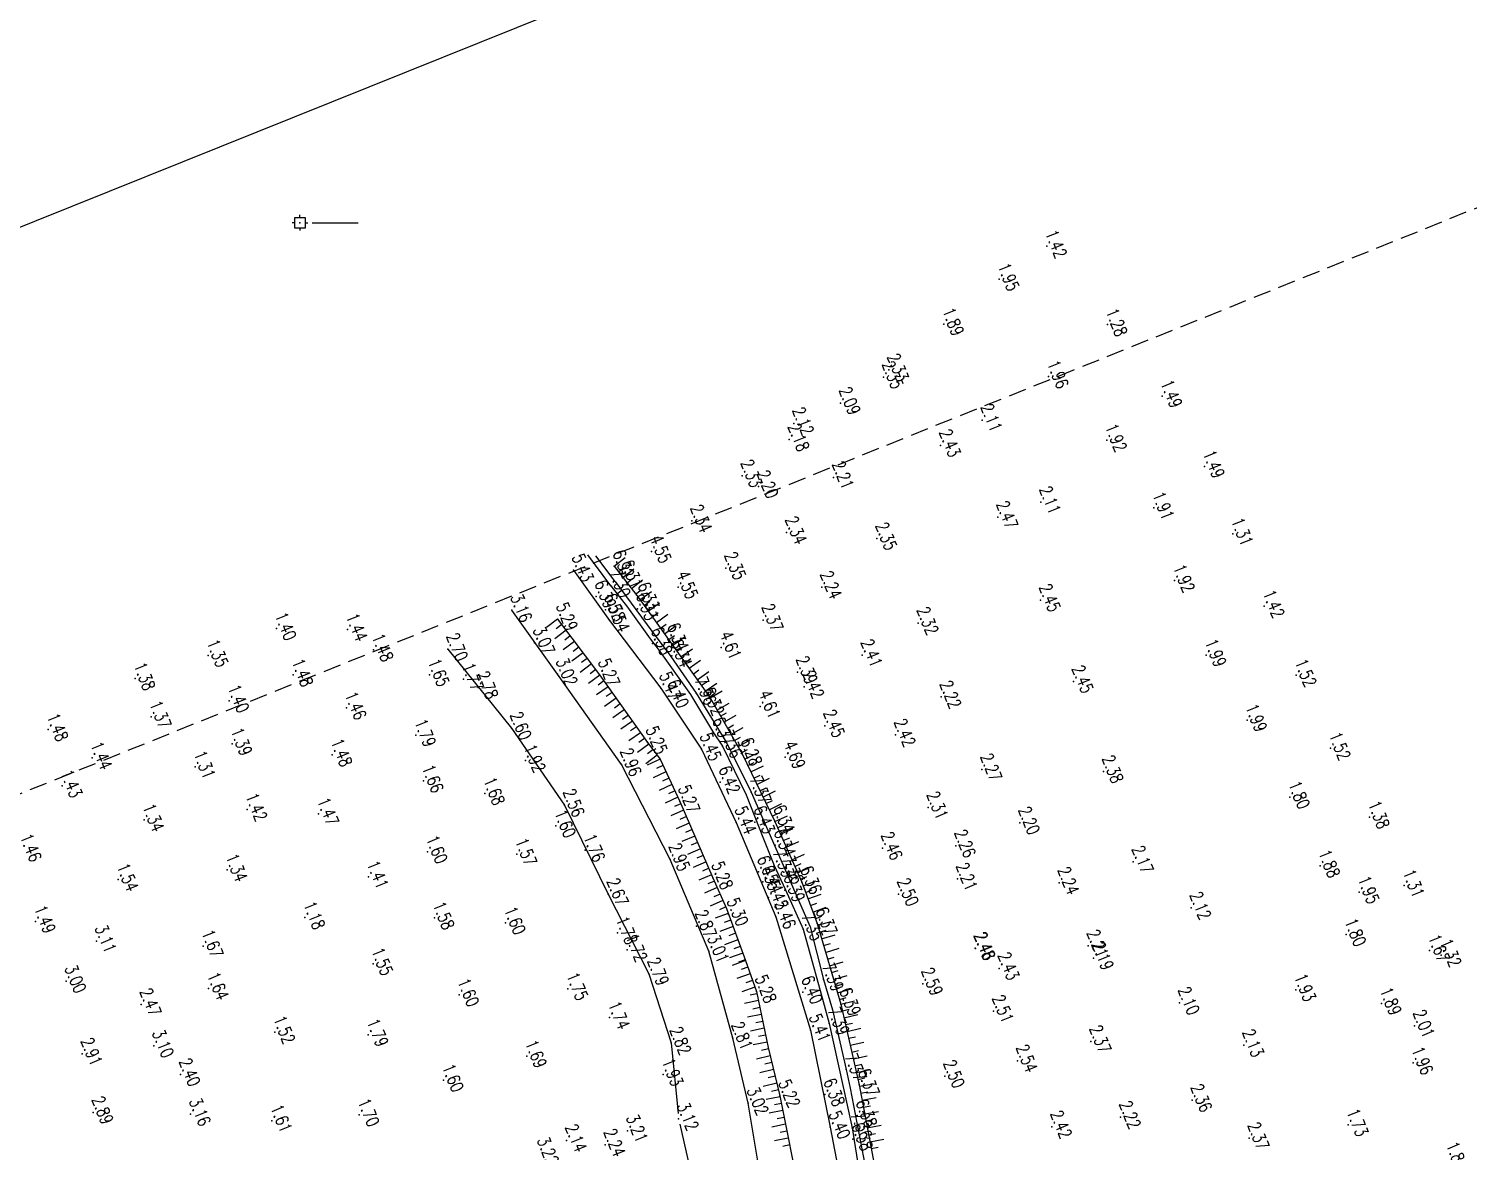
# Model space of a CAD drawing. Header units: millimetres. Extents: x 405522 to 410309, y 2303080 to 2310223.
# Drawn here: x 407481.1 to 407685.7, y 2307233.4 to 2307393 of the extents above; entities that cross this region are included whole.
import ezdxf
from ezdxf.enums import TextEntityAlignment as Align
from ezdxf.xclip import XClip

# ---------------------------------------------------------------- set-up
doc = ezdxf.new("R2010")
doc.units = ezdxf.units.MM
doc.header["$LTSCALE"] = 10
doc.header["$MEASUREMENT"] = 0
doc.header["$XCLIPFRAME"] = 0
doc.linetypes.add('HIDDEN', pattern=[0.375, 0.25, -0.125])
doc.layers.get('0').update_dxf_attribs({"linetype": 'CONTINUOUS'})
doc.layers.get('Defpoints').update_dxf_attribs({"linetype": 'CONTINUOUS'})
for name, color, linetype in [('caodo', 7, 'CONTINUOUS'), ('De', 5, 'CONTINUOUS'), ('DIM', 4, 'CONTINUOUS'), ('Hatch', 8, 'CONTINUOUS'), ('mois', 3, 'CONTINUOUS')]:
    doc.layers.add(name, color=color, linetype=linetype)
doc.styles.add('Dien', font='simplex.shx', dxfattribs={"width": 0.75})
doc.styles.add('TextH', font='vntimeh.shx', dxfattribs={"width": 0.75})
doc.styles.add('txt', font='romans.shx', dxfattribs={"height": 0.2})
doc.dimstyles.new('D2', dxfattribs={"dimscale": 2, "dimtxt": 1.8, "dimasz": 1.5, "dimexe": 1.5, "dimexo": 2, "dimgap": 1, "dimtad": 1, "dimdec": 1, "dimdsep": 46, "dimtxsty": 'TextH', "dimcen": 2.5, "dimclrd": 4, "dimclre": 4, "dimclrt": 7, "dimadec": 1, "dimazin": 2, "dimtfac": 1, "dimtdec": 1, "dimtmove": 1, "dimatfit": 0, "dimfxl": 0.25, "dimtolj": 1, "dimtzin": 0, "dimlwd": -1, "dimlwe": -1, "dimarcsym": 0})
doc.dimstyles.new('D6.7', dxfattribs={"dimscale": 6.7, "dimtxt": 1.5, "dimasz": 2, "dimexe": 1.5, "dimexo": 0.5, "dimgap": 1, "dimtad": 1, "dimdec": 0, "dimdsep": 46, "dimtxsty": 'Dien', "dimcen": 1, "dimclrd": 256, "dimclre": 256, "dimclrt": 7, "dimaunit": 1, "dimadec": 3, "dimazin": 0, "dimtfac": 1, "dimtdec": 0, "dimtmove": 1, "dimatfit": 0, "dimfxl": 1, "dimtolj": 1, "dimtzin": 0, "dimlwe": -1, "dimarcsym": 0})

# ---------------------------------------------------------------- blocks, each defined once
blk = doc.blocks.new('*D8')
at = {"layer": 'Defpoints', "color": 0, "linetype": 'Continuous'}
for p in [(407688.8, 2307448.84), (407705.66, 2307406.94), (406731.61, 2307015)]:
    blk.add_point(p, dxfattribs=at)
at = {"layer": 'DIM', "linetype": 'Continuous'}
for p, q in [((407704.41, 2307410.04), (407685.05, 2307458.16)), ((406730.36, 2307018.11), (406711, 2307066.22))]:
    blk.add_line(p, q, dxfattribs=at)
at = {"layer": 'DIM', "linetype": 'Continuous', "lineweight": -2}
blk.add_line((406727.19, 2307061.9), (407676.37, 2307443.83), dxfattribs=at)
at = {"layer": 'DIM', "linetype": 'Continuous'}
for points in [[(407675.53, 2307445.9), (407677.2, 2307441.76), (407688.8, 2307448.84)], [(406726.35, 2307063.97), (406728.02, 2307059.83), (406714.75, 2307056.9)]]:
    blk.add_solid(points, dxfattribs=at)
at = {"layer": 'DIM', "color": 7, "linetype": 'Continuous', "insert": (407197.4, 2307263.74), "char_height": 10.05, "attachment_point": 5, "rotation": 21.9189, "style": 'Dien'}
blk.add_mtext('\\A1;1050', dxfattribs=at)
blk = doc.blocks.new('*D10')
at = {"layer": 'Defpoints', "color": 0, "linetype": 'Continuous'}
for p in [(407816.98, 2307451.73), (406697.25, 2307100.41), (406731.61, 2307015)]:
    blk.add_point(p, dxfattribs=at)
at = {"layer": 'DIM'}
for p, q in [((407815.73, 2307454.84), (407778.86, 2307546.46)), ((406730.36, 2307018.11), (406693.5, 2307109.73))]:
    blk.add_line(p, q, dxfattribs=at)
at = {"layer": 'DIM', "linetype": 'Continuous', "lineweight": -2}
blk.add_line((407770.18, 2307532.14), (406709.68, 2307105.41), dxfattribs=at)
at = {"layer": 'DIM', "linetype": 'Continuous'}
for points in [[(407769.34, 2307534.21), (407771.01, 2307530.06), (407782.61, 2307537.14)], [(406708.84, 2307107.48), (406710.51, 2307103.34), (406697.25, 2307100.41)]]:
    blk.add_solid(points, dxfattribs=at)
at = {"layer": 'DIM', "color": 7, "linetype": 'Continuous', "insert": (407235.55, 2307329.65), "char_height": 10.05, "attachment_point": 5, "rotation": 21.9189, "style": 'Dien'}
blk.add_mtext('\\A1;1170', dxfattribs=at)
blk = doc.blocks.new('20')
at = {"layer": 'caodo', "color": 8, "linetype": 'Continuous'}
for p in [(18.26, 53.56, -0.9), (11.51, 48.87, -0.37), (3.64, 42.51, -0.43), (26.87, 42.43, -1.04), (-4.96, 34.94, 0.03), (-4.21, 36.01, 0.01), (18.52, 35.03, -0.36), (-11.07, 31.26, -0.23), (34.65, 32.26, -0.83), (9.07, 28.86, -0.21), (-17.69, 28.39, -0.2), (-18.33, 26.08, -0.14), (3.18, 25.26, 0.11), (26.78, 26.02, -0.4), (-25.03, 20.94, 0.01), (-12.03, 20.71, -0.11), (40.67, 22.26, -0.83), (-22.72, 19.41, -0.12), (17.4, 17.16, -0.21), (-32.19, 14.53, 0.02), (11.29, 15.05, 0.15), (33.48, 16.36, -0.41), (-18.71, 12.87, 0.02), (44.7, 12.66, -1.01), (-5.88, 12.01, 0.03), (-37.92, 10.19, 2.23), (-49.01, 7.51, 3.11), (-43.23, 8.07, 4), (-42.03, 6.62, 3.99), (-27.35, 7.8, 0.03), (-43.72, 5.3, 4.98), (-34.13, 5.09, 2.23), (-13.73, 5.1, -0.08), (36.43, 6.03, -0.4), (-45.8, 3.78, 4.07), (-39.67, 3.48, 4.01), (17.37, 3.26, 0.13), (49.18, 2.39, -0.9), (-57.75, 1.81, 0.84), (-51.26, 0.57, 2.97), (-44.47, 1.88, 4.06), (-43.89, 0.37, 3.22), (-39.93, 2.04, 4.01), (-22.05, 0.43, 0.05), (0, 0), (-91.24, -0.79, -0.92), (-81.14, -0.93, -0.88), (-77.45, -3.82, -0.84), (-66.86, -3.73, 0.38), (-54.54, -2.82, 0.75), (-37.8, -2.91, 4.06), (-35.49, -2.32, 4.02), (-28.01, -3.49, 2.29), (-100.92, -4.63, -0.97), (-35.03, -4.65, 4.02), (-7.96, -4.59, 0.09), (40.93, -4.57, -0.33), (-111.29, -7.91, -0.94), (-88.84, -7.38, -0.84), (-69.48, -7.38, -0.67), (-64.65, -7.99, -0.55), (-51.28, -7.29, 0.7), (-45.29, -7.37, 2.95), (-17.18, -7, 0.07), (53.73, -7.42, -0.8), (-62.56, -9.15, 0.46), (-36.58, -9.27, 3.15), (-31.55, -9.96, 5.04), (-16.22, -9.06, 0.1), (22.04, -8.31, 0.13), (-97.94, -11.07, -0.92), (-81.29, -12.07, -0.86), (-35.45, -10.38, 4.08), (-30.43, -11.47, 4), (-22.47, -11.88, 2.29), (3.26, -10.49, -0.1), (-109.05, -13.35, -0.95), (46.72, -13.81, -0.33), (-123.66, -15.14, -0.84), (-71.41, -15.94, -0.53), (-57.82, -14.93, 0.28), (-29.07, -15.7, 4.05), (-13.3, -14.61, 0.13), (-3.25, -15.91, 0.1), (-97.52, -17.19, -0.93), (-38.5, -16.99, 2.93), (-30.82, -17.93, 3.13), (-27.84, -17.51, 5.04), (58.59, -17.81, -0.8), (-117.44, -19.18, -0.88), (-83.29, -18.75, -0.84), (-55.85, -19.56, -0.4), (-42.17, -20.1, 0.64), (-25.04, -18.62, 3.96), (-18.9, -19.07, 2.37), (-102.78, -20.46, -1.01), (-70.33, -22.45, -0.66), (9.03, -20.84, -0.05), (26.31, -21.1, 0.06), (-121.69, -23.17, -0.89), (-61.6, -24.23, -0.64), (-28.17, -22.63, 4.1), (-23.75, -24.05, 5.05), (-95.4, -26.49, -0.9), (-50.29, -25.88, 0.24), (-33.9, -25.36, 2.95), (1.39, -26.24, -0.01), (52.81, -24.76, -0.52), (-110.04, -28, -0.98), (-85.23, -27.14, -0.85), (-25.88, -28.36, 3.12), (-23.21, -28.31, 4.11), (-20.41, -28.2, 4.02), (14.43, -28.41, -0.12), (64.14, -27.59, -0.94), (-51.51, -28.84, -0.72), (-69.75, -32.52, -0.72), (-47.37, -32.29, -0.56), (-20.33, -31.59, 4.02), (-5.1, -32, 0.14), (5.32, -31.66, -0.06), (-57.07, -32.88, -0.75), (-35.28, -33.6, 0.63), (-20.47, -34.46, 5.01), (30.55, -33.96, -0.15), (57.1, -34.54, -0.44), (-113.7, -36.47, -0.78), (-98.23, -35.11, -0.98), (-78.16, -36.1, -0.91), (-29.18, -36.22, 2.96), (-22.71, -35.38, 4.13), (-22.09, -36.79, 4.12), (-19.13, -35.42, 5.04), (5.56, -36.38, -0.11), (-44.06, -38.57, 0.35), (-18.96, -38, 4.07), (-16.56, -36.86, 4.04), (-2.79, -38.56, 0.18), (20.01, -36.96, -0.08), (62.68, -38.26, -0.37), (69.07, -37.34, -1.01), (-21.3, -39.03, 3.1), (38.77, -40.5, -0.2), (-125.46, -42.45, -0.83), (-87.17, -41.89, -1.14), (-68.78, -41.92, -0.74), (-58.66, -42.62, -0.72), (-26.99, -41.38, 2.98), (-20.24, -41.79, 3.14), (-14.38, -42.74, 4.05), (-42.76, -44.03, -0.54), (-31.54, -43.09, 0.55), (-16.38, -43.51, 5.03), (60.81, -44.29, -0.52), (-116.81, -45.22, 0.79), (-101.65, -45.92, -0.65), (-41.37, -46.48, -0.6), (-29.76, -46.65, 0.69), (8.1, -46.22, 0.16), (8.11, -46.28, 0.14), (24.16, -45.89, -0.11), (72.68, -46.58, -0.65), (-77.5, -48.46, -0.77), (11.51, -49.1, 0.11), (24.92, -47.67, -0.13), (74.33, -47.21, -1), (-121.11, -50.93, 0.68), (-38.3, -49.87, 0.47), (-13.46, -50.67, 5.07), (-100.86, -51.95, -0.68), (-65.27, -52.84, -0.72), (-49.79, -51.99, -0.57), (-23, -52.37, 2.96), (-16.42, -52.48, 4.08), (0.63, -51.3, 0.27), (53.65, -52.16, -0.39), (-110.45, -54.23, 0.15), (-11.01, -54.17, 4.07), (10.7, -55.18, 0.19), (37.12, -54.02, -0.22), (65.82, -54.1, -0.43), (-43.88, -56.09, -0.58), (-12.65, -56.92, 5.07), (70.53, -57.28, -0.31), (-91.44, -58.15, -0.8), (-78.17, -58.57, -0.53), (-26.37, -59, 0.49), (-15.31, -57.88, 3.09), (-118.82, -61.26, 0.59), (-108.66, -60.12, 0.78), (-35.12, -59.7, 0.5), (24.53, -59.49, 0.05), (46.25, -60.04, -0.19), (-55.66, -61.6, -0.63), (14.09, -62.23, 0.22), (70.32, -62.54, -0.36), (-104.88, -64.18, 0.08), (-67.47, -64.99, -0.72), (-36.25, -64.2, -0.39), (-10.23, -63.5, 5.05), (3.76, -64.42, 0.18), (-19.66, -67.23, 2.9), (-13.27, -67.05, 4.06), (-8.38, -65.68, 4.05), (-24.16, -68.28, 0.7), (38.91, -67.84, 0.04), (-117.26, -69.59, 0.57), (-103.42, -69.83, 0.84), (-91.87, -70.77, -0.71), (-79.46, -69.91, -0.62), (-34.07, -70.5, 0.8), (-8.69, -70.03, 4.06), (28.76, -70.24, -0.1), (61.09, -71.34, -0.59), (-49.98, -73.55, -0.18), (-41.31, -72.18, 0.89), (-12.51, -71.67, 3.08), (-9.41, -71.75, 5.04), (-9.29, -73.36, 4.06), (18.98, -71.61, 0.1), (47.01, -73.26, 0.05), (-44.5, -74.2, -0.08)]:
    blk.add_point(p, dxfattribs=at)
at = {"layer": 'caodo', "color": 8, "linetype": 'Continuous', "style": 'txt', "width": 0.75}
for s, p in [('1.42', (18.76, 53.56, -0.9)), ('1.95', (12.01, 48.87, -0.37)), ('1.89', (4.14, 42.51, -0.43)), ('1.28', (27.37, 42.43, -1.04)), ('2.35', (-4.46, 34.94, 0.03)), ('2.33', (-3.71, 36.01, 0.01)), ('1.96', (19.02, 35.03, -0.36)), ('2.09', (-10.57, 31.26, -0.23)), ('1.49', (35.15, 32.26, -0.83)), ('2.11', (9.57, 28.86, -0.21)), ('2.12', (-17.19, 28.39, -0.2)), ('2.18', (-17.83, 26.08, -0.14)), ('2.43', (3.68, 25.26, 0.11)), ('1.92', (27.28, 26.02, -0.4)), ('2.33', (-24.53, 20.94, 0.01)), ('2.21', (-11.53, 20.71, -0.11)), ('1.49', (41.17, 22.26, -0.83)), ('2.20', (-22.22, 19.41, -0.12)), ('2.11', (17.9, 17.16, -0.21)), ('1.91', (33.98, 16.36, -0.41)), ('2.34', (-31.69, 14.53, 0.02)), ('2.47', (11.79, 15.05, 0.15)), ('2.34', (-18.21, 12.87, 0.02)), ('1.31', (45.2, 12.66, -1.01)), ('2.35', (-5.38, 12.01, 0.03)), ('4.55', (-37.42, 10.19, 2.23)), ('5.43', (-48.51, 7.51, 3.11)), ('6.32', (-42.73, 8.07, 4)), ('6.31', (-41.53, 6.62, 3.99)), ('2.35', (-26.85, 7.8, 0.03)), ('7.30', (-43.22, 5.3, 4.98)), ('4.55', (-33.63, 5.09, 2.23)), ('2.24', (-13.23, 5.1, -0.08)), ('1.92', (36.93, 6.03, -0.4)), ('3.16', (-57.25, 1.81, 0.84)), ('6.39', (-45.3, 3.78, 4.07)), ('6.33', (-39.43, 2.04, 4.01)), ('6.33', (-39.17, 3.48, 4.01)), ('2.45', (17.87, 3.26, 0.13)), ('1.42', (49.68, 2.39, -0.9)), ('5.29', (-50.76, 0.57, 2.97)), ('6.38', (-43.97, 1.88, 4.06)), ('5.54', (-43.39, 0.37, 3.22)), ('2.37', (-21.55, 0.43, 0.05)), ('2.32', (0.5, 0)), ('1.40', (-90.74, -0.79, -0.92)), ('1.44', (-80.64, -0.93, -0.88)), ('1.48', (-76.95, -3.82, -0.84)), ('2.70', (-66.36, -3.73, 0.38)), ('3.07', (-54.04, -2.82, 0.75)), ('6.38', (-37.3, -2.91, 4.06)), ('6.34', (-34.99, -2.32, 4.02)), ('4.61', (-27.51, -3.49, 2.29)), ('1.35', (-100.42, -4.63, -0.97)), ('6.34', (-34.53, -4.65, 4.02)), ('2.41', (-7.46, -4.59, 0.09)), ('1.99', (41.43, -4.57, -0.33)), ('1.38', (-110.79, -7.91, -0.94)), ('1.48', (-88.34, -7.38, -0.84)), ('1.65', (-68.98, -7.38, -0.67)), ('1.77', (-64.15, -7.99, -0.55)), ('3.02', (-50.78, -7.29, 0.7)), ('5.27', (-44.79, -7.37, 2.95)), ('2.39', (-16.68, -7, 0.07)), ('2.45', (22.54, -8.31, 0.13)), ('1.52', (54.23, -7.42, -0.8)), ('2.78', (-62.06, -9.15, 0.46)), ('5.47', (-36.08, -9.27, 3.15)), ('7.36', (-31.05, -9.96, 5.04)), ('2.42', (-15.72, -9.06, 0.1)), ('1.40', (-97.44, -11.07, -0.92)), ('1.46', (-80.79, -12.07, -0.86)), ('6.40', (-34.95, -10.38, 4.08)), ('6.32', (-29.93, -11.47, 4)), ('4.61', (-21.97, -11.88, 2.29)), ('2.22', (3.76, -10.49, -0.1)), ('1.37', (-108.55, -13.35, -0.95)), ('1.99', (47.22, -13.81, -0.33)), ('1.48', (-123.16, -15.14, -0.84)), ('1.79', (-70.91, -15.94, -0.53)), ('2.60', (-57.32, -14.93, 0.28)), ('6.37', (-28.57, -15.7, 4.05)), ('2.45', (-12.8, -14.61, 0.13)), ('2.42', (-2.75, -15.91, 0.1)), ('1.39', (-97.02, -17.19, -0.93)), ('5.25', (-38, -16.99, 2.93)), ('5.45', (-30.32, -17.93, 3.13)), ('7.36', (-27.34, -17.51, 5.04)), ('1.52', (59.09, -17.81, -0.8)), ('1.44', (-116.94, -19.18, -0.88)), ('1.31', (-102.28, -20.46, -1.01)), ('1.48', (-82.79, -18.75, -0.84)), ('1.92', (-55.35, -19.56, -0.4)), ('2.96', (-41.67, -20.1, 0.64)), ('6.28', (-24.54, -18.62, 3.96)), ('4.69', (-18.4, -19.07, 2.37)), ('1.66', (-69.83, -22.45, -0.66)), ('2.27', (9.53, -20.84, -0.05)), ('2.38', (26.81, -21.1, 0.06)), ('1.43', (-121.19, -23.17, -0.89)), ('1.68', (-61.1, -24.23, -0.64)), ('6.42', (-27.67, -22.63, 4.1)), ('7.37', (-23.25, -24.05, 5.05)), ('1.42', (-94.9, -26.49, -0.9)), ('2.56', (-49.79, -25.88, 0.24)), ('5.27', (-33.4, -25.36, 2.95)), ('2.31', (1.89, -26.24, -0.01)), ('1.80', (53.31, -24.76, -0.52)), ('1.34', (-109.54, -28, -0.98)), ('1.47', (-84.73, -27.14, -0.85)), ('5.44', (-25.38, -28.36, 3.12)), ('6.43', (-22.71, -28.31, 4.11)), ('6.34', (-19.91, -28.2, 4.02)), ('2.20', (14.93, -28.41, -0.12)), ('1.38', (64.64, -27.59, -0.94)), ('1.60', (-51.01, -28.84, -0.72)), ('1.46', (-126.95, -32.26, -0.86)), ('1.60', (-69.25, -32.52, -0.72)), ('1.76', (-46.87, -32.29, -0.56)), ('6.34', (-19.83, -31.59, 4.02)), ('2.46', (-4.6, -32, 0.14)), ('2.26', (5.82, -31.66, -0.06)), ('1.57', (-56.57, -32.88, -0.75)), ('2.95', (-34.78, -33.6, 0.63)), ('7.33', (-19.97, -34.46, 5.01)), ('2.17', (31.05, -33.96, -0.15)), ('1.88', (57.6, -34.54, -0.44)), ('1.54', (-113.2, -36.47, -0.78)), ('1.34', (-97.73, -35.11, -0.98)), ('1.41', (-77.66, -36.1, -0.91)), ('5.28', (-28.68, -36.22, 2.96)), ('6.45', (-22.21, -35.38, 4.13)), ('6.44', (-21.59, -36.79, 4.12)), ('7.36', (-18.63, -35.42, 5.04)), ('6.36', (-16.06, -36.86, 4.04)), ('2.21', (6.06, -36.38, -0.11)), ('2.24', (20.51, -36.96, -0.08)), ('2.67', (-43.56, -38.57, 0.35)), ('5.42', (-20.8, -39.03, 3.1)), ('6.39', (-18.46, -38, 4.07)), ('2.50', (-2.29, -38.56, 0.18)), ('1.95', (63.18, -38.26, -0.37)), ('1.31', (69.57, -37.34, -1.01)), ('2.12', (39.27, -40.5, -0.2)), ('1.49', (-124.96, -42.45, -0.83)), ('1.18', (-86.67, -41.89, -1.14)), ('1.58', (-68.28, -41.92, -0.74)), ('1.60', (-58.16, -42.62, -0.72)), ('2.87', (-31.04, -43.09, 0.55)), ('5.30', (-26.49, -41.38, 2.98)), ('5.46', (-19.74, -41.79, 3.14)), ('6.37', (-13.88, -42.74, 4.05)), ('3.11', (-116.31, -45.22, 0.79)), ('1.78', (-42.26, -44.03, -0.54)), ('7.35', (-15.88, -43.51, 5.03)), ('1.80', (61.31, -44.29, -0.52)), ('1.67', (-101.15, -45.92, -0.65)), ('1.72', (-40.87, -46.48, -0.6)), ('3.01', (-29.26, -46.65, 0.69)), ('2.48', (8.6, -46.22, 0.16)), ('2.46', (8.61, -46.28, 0.14)), ('2.21', (24.66, -45.89, -0.11)), ('1.67', (73.18, -46.58, -0.65)), ('1.55', (-77, -48.46, -0.77)), ('2.43', (12.01, -49.1, 0.11)), ('2.19', (25.42, -47.67, -0.13)), ('1.32', (74.83, -47.21, -1)), ('3.00', (-120.61, -50.93, 0.68)), ('2.79', (-37.8, -49.87, 0.47)), ('7.39', (-12.96, -50.67, 5.07)), ('2.59', (1.13, -51.3, 0.27)), ('1.64', (-100.36, -51.95, -0.68)), ('1.60', (-64.77, -52.84, -0.72)), ('1.75', (-49.29, -51.99, -0.57)), ('5.28', (-22.5, -52.37, 2.96)), ('6.40', (-15.92, -52.48, 4.08)), ('1.93', (54.15, -52.16, -0.39)), ('2.47', (-109.95, -54.23, 0.15)), ('6.39', (-10.51, -54.17, 4.07)), ('2.51', (11.2, -55.18, 0.19)), ('2.10', (37.62, -54.02, -0.22)), ('1.89', (66.32, -54.1, -0.43)), ('1.74', (-43.38, -56.09, -0.58)), ('7.39', (-12.15, -56.92, 5.07)), ('2.01', (71.03, -57.28, -0.31)), ('1.52', (-90.94, -58.15, -0.8)), ('1.79', (-77.67, -58.57, -0.53)), ('2.81', (-25.87, -59, 0.49)), ('5.41', (-14.81, -57.88, 3.09)), ('2.37', (25.03, -59.49, 0.05)), ('2.91', (-118.32, -61.26, 0.59)), ('3.10', (-108.16, -60.12, 0.78)), ('2.82', (-34.62, -59.7, 0.5)), ('2.13', (46.75, -60.04, -0.19)), ('1.69', (-55.16, -61.6, -0.63)), ('7.37', (-9.73, -63.5, 5.05)), ('2.54', (14.59, -62.23, 0.22)), ('1.96', (70.82, -62.54, -0.36)), ('2.40', (-104.38, -64.18, 0.08)), ('1.60', (-66.97, -64.99, -0.72)), ('1.93', (-35.75, -64.2, -0.39)), ('2.50', (4.26, -64.42, 0.18)), ('5.22', (-19.16, -67.23, 2.9)), ('6.38', (-12.77, -67.05, 4.06)), ('6.37', (-7.88, -65.68, 4.05)), ('2.89', (-116.76, -69.59, 0.57)), ('3.02', (-23.66, -68.28, 0.7)), ('2.36', (39.41, -67.84, 0.04)), ('3.16', (-102.92, -69.83, 0.84)), ('1.61', (-91.37, -70.77, -0.71)), ('1.70', (-78.96, -69.91, -0.62)), ('3.12', (-33.57, -70.5, 0.8)), ('5.40', (-12.01, -71.67, 3.08)), ('7.36', (-8.91, -71.75, 5.04)), ('6.38', (-8.19, -70.03, 4.06)), ('2.42', (19.48, -71.61, 0.1)), ('2.22', (29.26, -70.24, -0.1)), ('1.73', (61.59, -71.34, -0.59)), ('2.14', (-49.48, -73.55, -0.18)), ('3.21', (-40.81, -72.18, 0.89)), ('6.38', (-8.79, -73.36, 4.06)), ('2.37', (47.51, -73.26, 0.05)), ('3.22', (-53.46, -75.39, 0.9)), ('2.24', (-44, -74.2, -0.08)), ('1.88', (75.74, -76.07, -0.44))]:
    blk.add_text(s, height=1.8, rotation=292, dxfattribs=at).set_placement(p, align=Align.CENTER)
blk = doc.blocks.new('*D50')
at = {"layer": 'Defpoints', "color": 0, "linetype": 'Continuous'}
for p in [(407494.82, 2306933.31), (408995.35, 2306821.5), (407742.64, 2306317.43)]:
    blk.add_point(p, dxfattribs=at)
at = {"layer": 'Hatch', "color": 4, "linetype": 'Continuous'}
for p, q in [((407498.53, 2306934.8), (408750.32, 2307438.5)), ((408748.65, 2307434.6), (408994.23, 2306824.28)), ((407746.35, 2306318.92), (408998.14, 2306822.62))]:
    blk.add_line(p, q, dxfattribs=at)
for points in [[(408749.12, 2307434.78), (408748.19, 2307434.41), (408747.53, 2307437.38)], [(408994.7, 2306824.47), (408993.77, 2306824.09), (408995.35, 2306821.5)]]:
    blk.add_solid(points, dxfattribs=at)
at = {"layer": 'Hatch', "color": 7, "linetype": 'Continuous', "insert": (408874.97, 2307130.86), "char_height": 3.6, "attachment_point": 5, "rotation": 291.9189, "style": 'TextH'}
blk.add_mtext('\\A1;663.9', dxfattribs=at)
blk = doc.blocks.new('*D54')
at = {"layer": 'Defpoints', "color": 0, "linetype": 'Continuous'}
for p in [(408495.7, 2307336.05), (407494.82, 2306933.31), (407742.64, 2306317.43)]:
    blk.add_point(p, dxfattribs=at)
at = {"layer": 'Hatch', "color": 4, "linetype": 'Continuous'}
for p, q in [((407498.53, 2306934.8), (408498.49, 2307337.17)), ((408742.4, 2306722.95), (408496.82, 2307333.26)), ((407746.35, 2306318.92), (408746.31, 2306721.28))]:
    blk.add_line(p, q, dxfattribs=at)
for points in [[(408497.29, 2307333.45), (408496.36, 2307333.08), (408495.7, 2307336.05)], [(408742.87, 2306723.13), (408741.94, 2306722.76), (408743.52, 2306720.16)]]:
    blk.add_solid(points, dxfattribs=at)
at = {"layer": 'Hatch', "color": 7, "linetype": 'Continuous', "insert": (408623.14, 2307029.52), "char_height": 3.6, "attachment_point": 5, "rotation": 291.9189, "style": 'TextH'}
blk.add_mtext('\\A1;663.9', dxfattribs=at)

msp = doc.modelspace()

# ---------------------------------------------------------------- linework, layer by layer
at = {"color": 4}
for p, q in [((407518.93, 2307365.4), (407518.55, 2307365.4)), ((407519.68, 2307366.15), (407519.68, 2307366.53)), ((407520.43, 2307365.4), (407520.8, 2307365.4)), ((407521.39, 2307365.4), (407527.97, 2307365.4)), ((407519.68, 2307364.65), (407519.68, 2307364.28))]:
    msp.add_line(p, q, dxfattribs=at)
msp.add_lwpolyline([(407518.93, 2307366.15), (407520.43, 2307366.15), (407520.43, 2307364.65), (407518.93, 2307364.65)], close=True, dxfattribs=at)
msp.add_point((407519.68, 2307365.4), dxfattribs=at)
at = {"layer": 'De', "color": 8, "linetype": 'Continuous'}
for p, q in [((407564.33, 2307316.56), (407565.91, 2307317.79)), ((407564.94, 2307315.77), (407565.73, 2307316.38)), ((407565.56, 2307314.98), (407567.14, 2307316.21)), ((407566.17, 2307314.19), (407566.96, 2307314.8)), ((407566.78, 2307313.4), (407568.36, 2307314.62)), ((407567.39, 2307312.61), (407568.18, 2307313.22)), ((407568, 2307311.81), (407569.62, 2307312.98)), ((407568.59, 2307311), (407569.4, 2307311.59)), ((407569.17, 2307310.19), (407570.79, 2307311.36)), ((407569.76, 2307309.38), (407570.57, 2307309.97)), ((407570.34, 2307308.57), (407571.96, 2307309.74)), ((407556.3, 2307309.06), (407554.7, 2307307.86)), ((407557.5, 2307307.46), (407555.9, 2307306.26)), ((407556.9, 2307308.26), (407556.1, 2307307.66)), ((407570.93, 2307307.76), (407571.74, 2307308.34)), ((407571.51, 2307306.95), (407573.13, 2307308.12)), ((407558.7, 2307305.86), (407557.11, 2307304.66)), ((407558.1, 2307306.66), (407557.3, 2307306.06)), ((407572.09, 2307306.14), (407572.91, 2307306.71)), ((407572.67, 2307305.32), (407574.3, 2307306.48)), ((407559.91, 2307304.26), (407558.31, 2307303.06)), ((407559.3, 2307305.06), (407558.51, 2307304.46)), ((407560.51, 2307303.47), (407559.71, 2307302.86)), ((407573.25, 2307304.5), (407574.07, 2307305.08)), ((407573.83, 2307303.69), (407575.46, 2307304.84)), ((407574.41, 2307302.87), (407575.22, 2307303.45)), ((407561.11, 2307302.67), (407559.51, 2307301.46)), ((407561.71, 2307301.87), (407560.91, 2307301.27)), ((407574.98, 2307302.05), (407576.62, 2307303.21)), ((407575.56, 2307301.24), (407576.38, 2307301.82)), ((407576.14, 2307300.42), (407577.77, 2307301.58)), ((407562.31, 2307301.07), (407560.67, 2307299.91)), ((407563.46, 2307299.43), (407561.83, 2307298.28)), ((407562.88, 2307300.25), (407562.07, 2307299.67)), ((407576.72, 2307299.61), (407577.53, 2307300.18)), ((407577.29, 2307298.79), (407578.93, 2307299.95)), ((407564.61, 2307297.8), (407562.98, 2307296.64)), ((407564.04, 2307298.62), (407563.22, 2307298.04)), ((407577.87, 2307297.97), (407578.69, 2307298.55)), ((407577.96, 2307297.85), (407579.7, 2307298.84)), ((407578.46, 2307296.98), (407579.32, 2307297.48)), ((407565.77, 2307296.16), (407564.13, 2307295.01)), ((407565.19, 2307296.98), (407564.37, 2307296.4)), ((407566.34, 2307295.35), (407565.53, 2307294.77)), ((407578.95, 2307296.11), (407580.69, 2307297.11)), ((407579.45, 2307295.25), (407580.32, 2307295.74)), ((407579.94, 2307294.38), (407581.68, 2307295.37)), ((407566.92, 2307294.53), (407565.29, 2307293.38)), ((407567.5, 2307293.71), (407566.68, 2307293.14)), ((407580.44, 2307293.51), (407581.31, 2307294)), ((407580.94, 2307292.64), (407582.67, 2307293.63)), ((407568.07, 2307292.9), (407566.44, 2307291.74)), ((407569.24, 2307291.27), (407567.64, 2307290.06)), ((407568.65, 2307292.08), (407567.83, 2307291.5)), ((407581.43, 2307291.77), (407582.3, 2307292.27)), ((407581.93, 2307290.9), (407583.67, 2307291.9)), ((407570.45, 2307289.68), (407568.85, 2307288.47)), ((407570.85, 2307289.15), (407569.04, 2307288.3)), ((407569.84, 2307290.47), (407569.05, 2307289.87)), ((407582.43, 2307290.04), (407583.29, 2307290.53)), ((407582.87, 2307289.14), (407584.67, 2307290.01)), ((407571.7, 2307287.33), (407569.88, 2307286.49)), ((407571.27, 2307288.24), (407570.37, 2307287.82)), ((407583.31, 2307288.24), (407584.21, 2307288.68)), ((407583.74, 2307287.34), (407585.54, 2307288.21)), ((407572.54, 2307285.52), (407570.73, 2307284.67)), ((407572.12, 2307286.43), (407571.21, 2307286)), ((407584.18, 2307286.44), (407585.08, 2307286.88)), ((407584.61, 2307285.54), (407586.41, 2307286.41)), ((407585.05, 2307284.64), (407585.95, 2307285.07)), ((407573.39, 2307283.71), (407571.58, 2307282.86)), ((407572.97, 2307284.62), (407572.06, 2307284.19)), ((407585.48, 2307283.74), (407587.28, 2307284.61)), ((407585.92, 2307282.84), (407586.82, 2307283.27)), ((407574.2, 2307281.88), (407572.37, 2307281.08)), ((407573.8, 2307282.8), (407572.89, 2307282.4)), ((407574.6, 2307280.96), (407573.68, 2307280.57)), ((407586.35, 2307281.94), (407588.15, 2307282.81)), ((407586.79, 2307281.04), (407587.69, 2307281.47)), ((407587.15, 2307280.29), (407588.98, 2307281.1)), ((407575, 2307280.05), (407573.17, 2307279.25)), ((407575.4, 2307279.13), (407574.48, 2307278.73)), ((407587.56, 2307279.38), (407588.47, 2307279.78)), ((407587.96, 2307278.46), (407589.79, 2307279.27)), ((407575.8, 2307278.21), (407573.96, 2307277.42)), ((407576.2, 2307277.3), (407575.28, 2307276.9)), ((407588.37, 2307277.55), (407589.28, 2307277.95)), ((407588.77, 2307276.63), (407590.6, 2307277.45)), ((407576.59, 2307276.38), (407574.76, 2307275.58)), ((407576.99, 2307275.46), (407576.08, 2307275.06)), ((407589.18, 2307275.72), (407590.09, 2307276.13)), ((407589.58, 2307274.81), (407591.41, 2307275.62)), ((407577.39, 2307274.55), (407575.56, 2307273.75)), ((407578.19, 2307272.71), (407576.35, 2307271.91)), ((407577.79, 2307273.63), (407576.87, 2307273.23)), ((407589.99, 2307273.89), (407590.9, 2307274.3)), ((407590.4, 2307272.98), (407592.22, 2307273.79)), ((407578.99, 2307270.88), (407577.16, 2307270.07)), ((407578.59, 2307271.79), (407577.67, 2307271.39)), ((407590.8, 2307272.06), (407591.72, 2307272.47)), ((407591.18, 2307271.14), (407593.05, 2307271.83)), ((407579.8, 2307269.05), (407577.97, 2307268.24)), ((407579.4, 2307269.96), (407578.48, 2307269.56)), ((407591.53, 2307270.2), (407592.46, 2307270.55)), ((407591.87, 2307269.26), (407593.75, 2307269.96)), ((407592.22, 2307268.33), (407593.16, 2307268.67)), ((407580.56, 2307267.2), (407578.68, 2307266.52)), ((407580.2, 2307268.13), (407579.29, 2307267.73)), ((407592.57, 2307267.39), (407594.45, 2307268.09)), ((407592.92, 2307266.45), (407593.86, 2307266.8)), ((407581.24, 2307265.32), (407579.36, 2307264.64)), ((407580.9, 2307266.26), (407579.96, 2307265.92)), ((407593.25, 2307265.51), (407595.17, 2307266.07)), ((407593.53, 2307264.55), (407594.49, 2307264.83)), ((407581.92, 2307263.44), (407580.04, 2307262.76)), ((407581.58, 2307264.38), (407580.64, 2307264.04)), ((407582.26, 2307262.5), (407581.32, 2307262.16)), ((407593.82, 2307263.59), (407595.74, 2307264.16)), ((407594.1, 2307262.63), (407595.06, 2307262.91)), ((407582.6, 2307261.56), (407580.72, 2307260.88)), ((407582.99, 2307260.49), (407581.1, 2307259.82)), ((407582.94, 2307260.62), (407582, 2307260.28)), ((407594.38, 2307261.67), (407596.3, 2307262.24)), ((407594.67, 2307260.71), (407595.62, 2307261)), ((407583.66, 2307258.61), (407581.78, 2307257.93)), ((407583.32, 2307259.55), (407582.38, 2307259.21)), ((407594.95, 2307259.75), (407596.87, 2307260.32)), ((407595.23, 2307258.79), (407596.19, 2307259.08)), ((407595.51, 2307257.83), (407597.43, 2307258.4)), ((407584.34, 2307256.73), (407582.46, 2307256.05)), ((407584, 2307257.67), (407583.06, 2307257.33)), ((407595.8, 2307256.88), (407596.76, 2307257.16)), ((407596.08, 2307255.92), (407598, 2307256.48)), ((407584.84, 2307254.8), (407582.88, 2307254.39)), ((407584.63, 2307255.78), (407583.65, 2307255.57)), ((407596.36, 2307254.96), (407597.32, 2307255.24)), ((407596.55, 2307254.32), (407598.5, 2307254.77)), ((407585.24, 2307252.84), (407583.28, 2307252.43)), ((407585.04, 2307253.82), (407584.06, 2307253.61)), ((407596.77, 2307253.35), (407597.75, 2307253.57)), ((407597, 2307252.37), (407598.95, 2307252.82)), ((407585.65, 2307250.88), (407583.69, 2307250.47)), ((407585.45, 2307251.86), (407584.47, 2307251.66)), ((407597.22, 2307251.4), (407598.19, 2307251.62)), ((407597.44, 2307250.42), (407599.39, 2307250.87)), ((407586.06, 2307248.92), (407584.1, 2307248.51)), ((407585.85, 2307249.9), (407584.87, 2307249.7)), ((407597.66, 2307249.45), (407598.64, 2307249.67)), ((407597.89, 2307248.47), (407599.84, 2307248.92)), ((407586.5, 2307246.97), (407584.56, 2307246.5)), ((407586.27, 2307247.94), (407585.29, 2307247.71)), ((407598.11, 2307247.5), (407599.08, 2307247.72)), ((407598.33, 2307246.52), (407600.28, 2307246.97)), ((407586.98, 2307245.03), (407585.04, 2307244.56)), ((407586.74, 2307246), (407585.77, 2307245.76)), ((407587.22, 2307244.06), (407586.24, 2307243.82)), ((407598.55, 2307245.55), (407599.53, 2307245.77)), ((407598.78, 2307244.57), (407600.73, 2307245.02)), ((407587.45, 2307243.09), (407585.51, 2307242.61)), ((407587.69, 2307242.12), (407586.72, 2307241.88)), ((407599, 2307243.6), (407599.98, 2307243.82)), ((407599.22, 2307242.62), (407601.18, 2307242.99)), ((407587.92, 2307241.14), (407585.96, 2307240.76)), ((407588.12, 2307240.16), (407587.14, 2307239.97)), ((407599.4, 2307241.64), (407600.38, 2307241.82)), ((407599.58, 2307240.65), (407601.55, 2307241.02)), ((407588.31, 2307239.18), (407586.35, 2307238.79)), ((407588.5, 2307238.2), (407587.52, 2307238.01)), ((407599.76, 2307239.67), (407600.75, 2307239.85)), ((407599.95, 2307238.69), (407601.91, 2307239.05)), ((407600.13, 2307237.7), (407601.11, 2307237.89)), ((407588.7, 2307237.22), (407586.73, 2307236.83)), ((407588.89, 2307236.24), (407587.91, 2307236.04)), ((407600.31, 2307236.72), (407602.28, 2307237.09)), ((407600.5, 2307235.74), (407601.48, 2307235.92)), ((407589.08, 2307235.26), (407587.12, 2307234.87)), ((407589.28, 2307234.28), (407588.3, 2307234.08)), ((407600.68, 2307234.75), (407602.65, 2307235.12)), ((407600.86, 2307233.77), (407601.85, 2307233.95))]:
    msp.add_line(p, q, dxfattribs=at)
at = {"layer": 'De'}
for points in [[(407563.84, 2307313.79), (407560.6, 2307318.17)], [(407564.48, 2307314.39), (407561.73, 2307318.05)], [(407558.55, 2307316), (407563.67, 2307308.86), (407570.98, 2307299.22), (407576.74, 2307290.56), (407581.68, 2307280.13), (407587.32, 2307266.7), (407592.25, 2307250.61), (407595.05, 2307236.82), (407597.81, 2307222.21), (407601.17, 2307198.92), (407602.86, 2307187.2), (407604.16, 2307175.03), (407605.03, 2307164.01), (407605.26, 2307151.65), (407605.02, 2307139.37)], [(407564.33, 2307316.56), (407567.89, 2307311.97), (407572.07, 2307306.17), (407577.96, 2307297.85), (407582.52, 2307289.87), (407587.15, 2307280.29)], [(407594.16, 2307138.53), (407593.86, 2307164.09), (407591.49, 2307191.11), (407589.27, 2307205.87), (407587.75, 2307215.2), (407585.26, 2307228.85), (407583.4, 2307240.21), (407581.19, 2307249.49), (407577.8, 2307261.84), (407572.28, 2307274.89), (407565.39, 2307288.39), (407556.28, 2307301.2), (407549.81, 2307310.3)], [(407556.3, 2307309.06), (407562.27, 2307301.12), (407569.06, 2307291.5), (407570.85, 2307289.15), (407573.66, 2307283.13), (407578.38, 2307272.27), (407580.32, 2307267.88), (407582.99, 2307260.49), (407584.56, 2307256.12), (407586.22, 2307248.14), (407587.9, 2307241.26), (407590.76, 2307226.76), (407592.97, 2307214.06), (407594.73, 2307203.08), (407596.9, 2307188.14), (407598.29, 2307174.35), (407599.45, 2307156.45), (407599.37, 2307144.51), (407598.53, 2307131.39)], [(407540.7, 2307304.76), (407549.74, 2307293.56), (407557.27, 2307282.61), (407563.5, 2307269.92), (407569.26, 2307258.62), (407572.44, 2307248.79), (407573.42, 2307238.74)], [(407587.15, 2307280.29), (407591, 2307271.63), (407593.18, 2307265.75), (407596.55, 2307254.32)], [(407596.55, 2307254.32), (407596.55, 2307254.32), (407599.18, 2307242.81), (407601.46, 2307230.56), (407602.98, 2307221.78), (407603.83, 2307216.43)], [(407573.66, 2307237.26), (407575.36, 2307229.72), (407576.63, 2307223.84), (407578.23, 2307215.06), (407581.61, 2307194.54), (407583.97, 2307173.64), (407584.94, 2307151.99)]]:
    msp.add_lwpolyline(points, dxfattribs=at)
at = {"layer": 'De', "linetype": 'Continuous', "flags": 128}
for points in [[(407563.84, 2307313.79), (407566.22, 2307310.76), (407569.43, 2307306.25), (407570.58, 2307304.76), (407575.18, 2307298.32), (407578.45, 2307292.89), (407579.72, 2307290.98), (407583.11, 2307284.07), (407585.57, 2307277.8), (407587.09, 2307274.03), (407588.67, 2307270.58), (407591.18, 2307264.98), (407593.75, 2307255.74), (407594.91, 2307251.57), (407597.45, 2307239.92), (407598.15, 2307236.74), (407599.2, 2307230.14)], [(407564.48, 2307314.39), (407569.01, 2307308.25), (407572.38, 2307303.72), (407576.01, 2307298.53), (407580.35, 2307291.41), (407583.81, 2307284.44), (407583.81, 2307284.44), (407592.18, 2307265.31), (407592.18, 2307265.31), (407592.18, 2307265.31), (407594.1, 2307257.82), (407595.37, 2307253.5), (407597.33, 2307244.99), (407597.86, 2307242.35), (407600.27, 2307230.03)]]:
    msp.add_lwpolyline(points, dxfattribs=at)
at = {"layer": 'mois', "color": 6, "linetype": 'HIDDEN'}
msp.add_lwpolyline([(406742.66, 2306987.54), (407088.98, 2306054.36), (408088.11, 2306456.46), (407716.71, 2307379.48)], close=True, dxfattribs=at)

# ---------------------------------------------------------------- block references
at = {"layer": 'caodo', "linetype": 'Continuous'}
ref = msp.add_blockref('20', (407607.56, 2307308.49, 2.32), dxfattribs=at)
XClip(ref).set_block_clipping_path([(-1349.6056714252, -661.9058657554), (-160.2432635269, -789.0626177704), (-158.37, -682.7400000002), (-152.5537012776, -565.1435954412), (-154.4567852021, -515.7710593813), (-164.5656294519, -479.7079773764), (-169.8483049072, -457.4688106682), (-166.8279659872, -442.0162156662), (-126.7827336918, -389.4443280851), (-106.0518872158, -361.8542004311), (-63.7794437606, -462.4105278351), (-33.4664476524, -538.7088304474), (-26.8309580461, -536.6440252331), (-14.1947287806, -530.290072049), (2.8735610212, -522.7809317391), (21.7790860042, -516.4300709004), (33.4963699727, -516.3916891841), (41.8323397201, -526.5245847343), (49.3870018656, -538.8965703272), (57.5814736318, -547.8425059784), (240.790552864, -478.5933098081), (312.7168333768, -453.5233669193), (469.9752955258, -835.1642690971), (381.01757411, -875.9365015272), (340.0535600581, -891.0018749475), (281.9833174138, -920.0360526661), (270.299792853, -925.8934261841), (259.6497187838, -926.485182072), (238.1363249943, -935.8876169724), (231.3903178959, -941.3565830942), (234.2801903864, -952.6351198461), (233.349513785, -963.7375780144), (228.571532146, -974.9643217223), (217.3702047821, -983.9257580563), (203.9138266848, -988.0474594873), (188.6712767056, -983.9718116582), (177.3884057824, -980.8930276111), (171.5204358988, -984.3872820092), (-73.6457281185, -1086.5773775354), (-160.7232604475, -789.403599048), (-175.8663177838, -787.8968891632), (-1242.6150691518, -731.5018647434), (-1048.644501777, -1275.3187000523), (-581.3011768161, -1893.663355621), (45.2581508098, -1711.1176481554), (672.5305126871, -1468.6534206932), (1174.4624007965, -665.2848953921), (720.1397881705, 463.7992460099), (-44.8650585066, 588.3045099438), (-757.8349164568, 52.9536143756)])

# ---------------------------------------------------------------- dimensions: what is measured, and where the dimension line sits
at = {"layer": 'DIM', "linetype": 'Continuous'}
for base, p1, p2, picture, middle in [((406697.25, 2307100.41), (407816.98, 2307451.73), (406731.61, 2307015), '*D10', (407235.55, 2307329.65)), ((407688.8, 2307448.84), (406731.61, 2307015), (407705.66, 2307406.94), '*D8', (407197.4, 2307263.74))]:
    dim = msp.add_linear_dim(base=base, p1=p1, p2=p2, angle=21.9189, dimstyle='D6.7', dxfattribs=at)
    dim.commit()
    dim.dimension.update_dxf_attribs({"geometry": picture, "text_midpoint": middle})
at = {"layer": 'Hatch', "linetype": 'Continuous'}
for p1, p2, distance, picture, middle in [((407494.82, 2306933.31), (407742.64, 2306317.43), 1350.33, '*D50', (408874.97, 2307130.86)), ((407742.64, 2306317.43), (407494.82, 2306933.31), -1078.87, '*D54', (408623.14, 2307029.52))]:
    dim = msp.add_aligned_dim(p1=p1, p2=p2, distance=distance, dimstyle='D2', dxfattribs=at)
    dim.commit()
    dim.dimension.update_dxf_attribs({"geometry": picture, "text_midpoint": middle})

doc.saveas('drawing.dxf')
